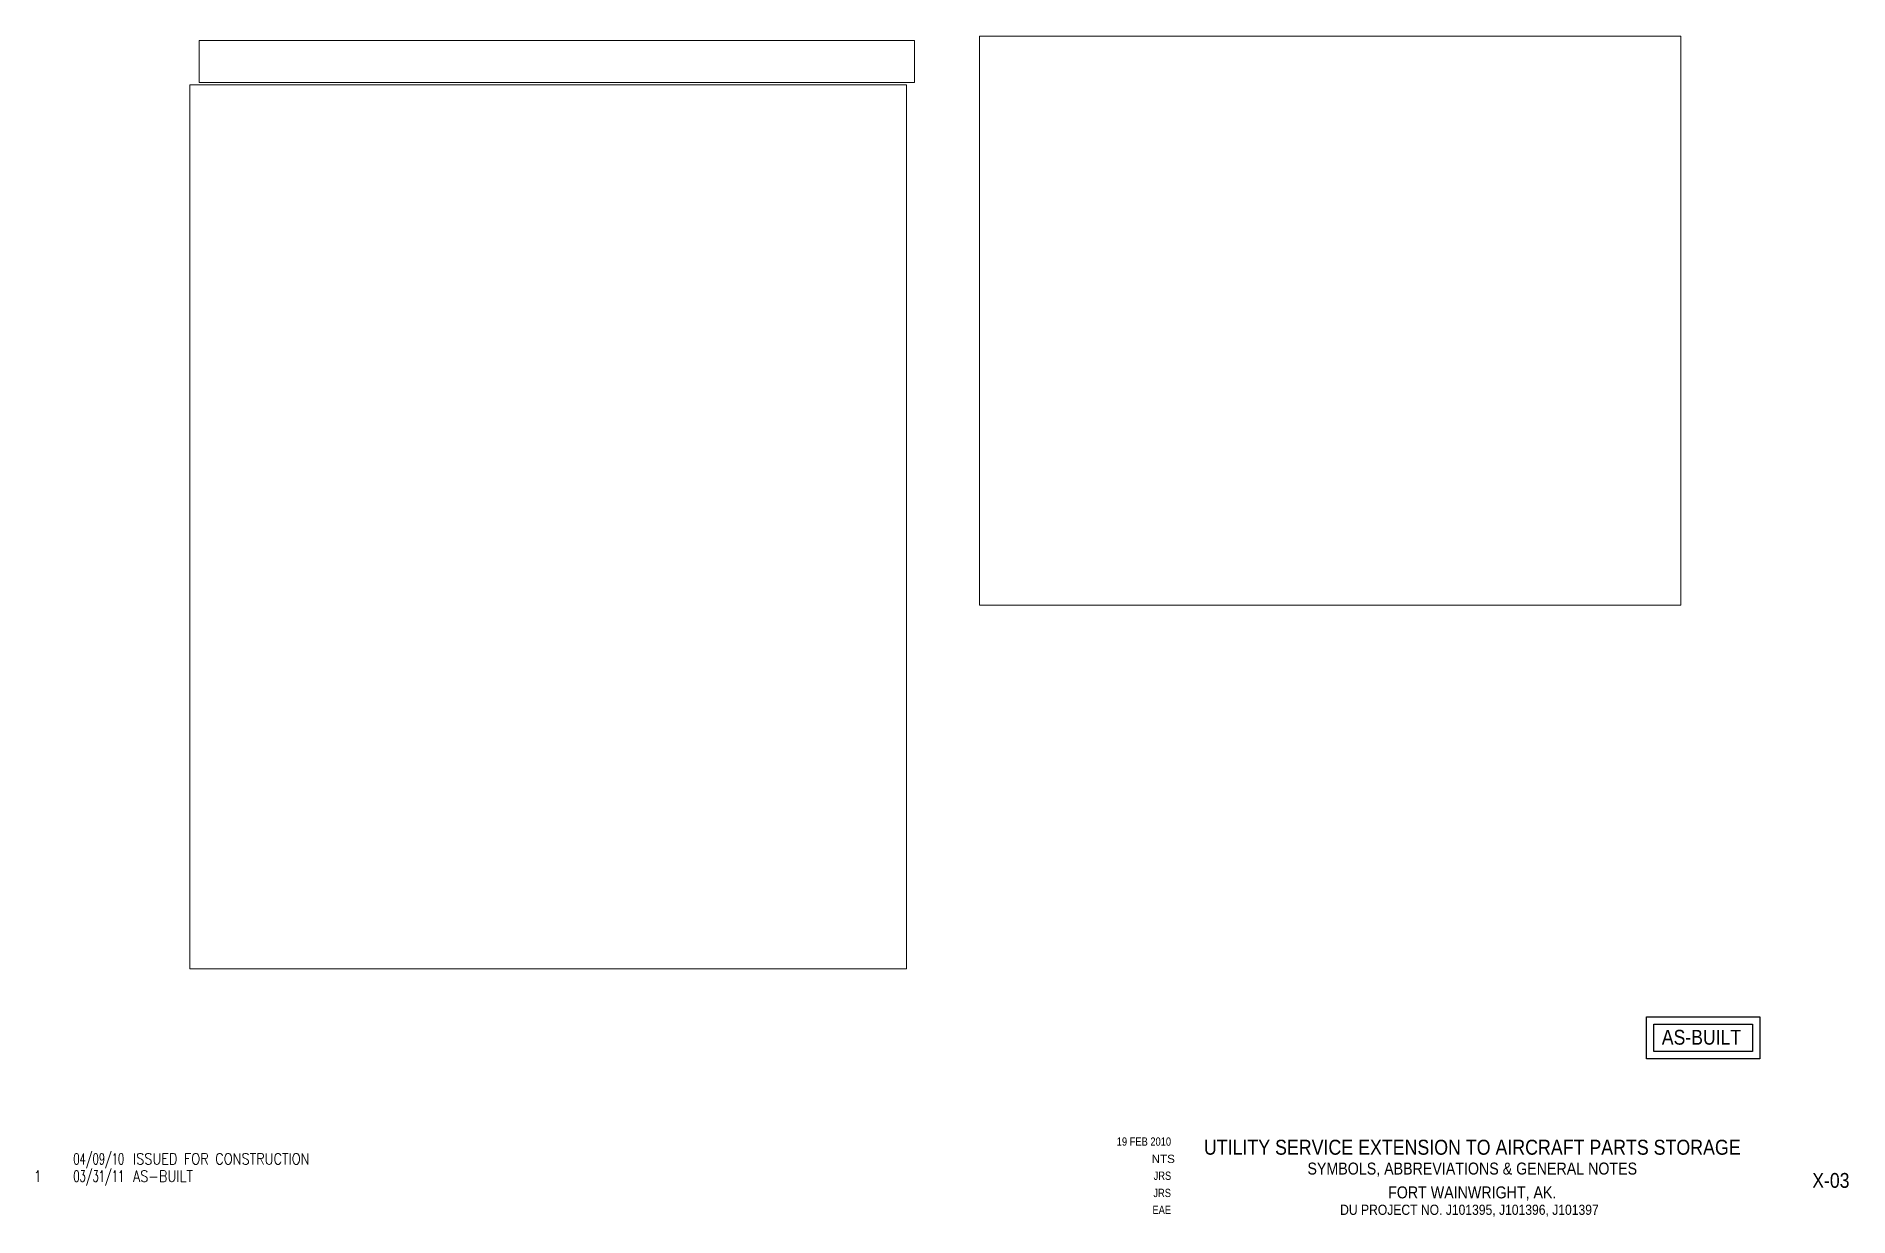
# Paper-space layout 'X-03' of a CAD drawing. Header units: inches. Extents: x 1.2 to 16.4, y 0.2 to 10.2.
import ezdxf
from ezdxf.enums import TextEntityAlignment as Align

# ---------------------------------------------------------------- set-up
doc = ezdxf.new("R2010")
doc.units = ezdxf.units.IN
doc.header["$MEASUREMENT"] = 0
doc.layers.get('Defpoints').update_dxf_attribs({"color": 251})
doc.layers.add('FH-TBINFO', color=51, linetype='Continuous', lineweight=13)
doc.styles.add('AR100', font='arial.ttf', dxfattribs={"width": 0.85})
doc.styles.add('PRB1', font='arial.ttf')
doc.styles.add('PRT1', font='arial.ttf', dxfattribs={"width": 0.77})
doc.styles.add('RomanS', font='romans.shx', dxfattribs={"width": 0.85})

# ---------------------------------------------------------------- blocks, each defined once
blk = doc.blocks.new('11x17 tb info_REV')
at = {"layer": 'FH-TBINFO', "width": 0.85}
for tag, height, style, p in [('REV1NO', 0.0938, 'RomanS', (1.176, 0.674)), ('REV1DATE', 0.0938, 'RomanS', (1.69, 0.674)), ('TITLE1', 0.126, 'PRT1', (13.268, 0.756)), ('REV2NO', 0.0938, 'RomanS', (1.176, 0.528)), ('REV2DATE', 0.0938, 'RomanS', (1.69, 0.528)), ('TITLE2', 0.101, 'PRT1', (13.268, 0.589)), ('REV3NO', 0.0938, 'RomanS', (1.176, 0.383)), ('REV3DATE', 0.0938, 'RomanS', (1.69, 0.383)), ('TITLE3', 0.101, 'PRT1', (13.268, 0.388)), ('DWGNO', 0.125, 'PRT1', (16.291, 0.477)), ('REV4NO', 0.0938, 'RomanS', (1.176, 0.237)), ('REV4DATE', 0.0938, 'RomanS', (1.69, 0.237)), ('TITLE4', 0.086, 'PRT1', (13.244, 0.249))]:
    blk.add_attdef(tag, text='', height=height, dxfattribs=dict(at, style=style)).set_placement(p, align=Align.CENTER)
at = {"layer": 'FH-TBINFO', "style": 'RomanS', "width": 0.85}
for tag, p in [('REV1DESC', (1.978, 0.674)), ('REV2DESC', (1.978, 0.528)), ('REV3DESC', (1.978, 0.383)), ('REV4DESC', (1.978, 0.237))]:
    blk.add_attdef(tag, p, '', height=0.0938, dxfattribs=at)
at = {"layer": 'FH-TBINFO', "style": 'PRB1', "width": 0.8}
for tag, p in [('DATE', (10.729, 0.832)), ('DESIGNED', (10.73, 0.544)), ('BY', (10.728, 0.399)), ('CHECKED', (10.729, 0.256))]:
    blk.add_attdef(tag, text='', height=0.0702, dxfattribs=at).set_placement(p, align=Align.RIGHT)
at = {"layer": 'FH-TBINFO', "style": 'PRB1'}
blk.add_attdef('DWGSCALE', text='', height=0.0702, dxfattribs=at).set_placement((10.761, 0.686), align=Align.RIGHT)
blk = doc.blocks.new('As-Built Stamp')
for points in [[(0.955, 0), (0, 0), (0, 0.355), (0.955, 0.355)], [(0.893, 0.062), (0.062, 0.062), (0.062, 0.293), (0.893, 0.293)]]:
    blk.add_lwpolyline(points, close=True)
at = {"insert": (0.13, 0.245), "char_height": 0.125, "attachment_point": 1, "style": 'AR100'}
blk.add_mtext_dynamic_manual_height_columns('AS-BUILT', width=1.39358, gutter_width=1, heights=[0], dxfattribs=at)

psp = doc.layouts.new('X-03')

# ---------------------------------------------------------------- block references
psp.add_blockref('As-Built Stamp', (14.736, 1.564))
ref = psp.add_blockref('11x17 tb info_REV', (0, 0))
ref.add_attrib('TITLE1', 'UTILITY SERVICE EXTENSION TO AIRCRAFT PARTS STORAGE', dxfattribs={"layer": 'FH-TBINFO', "height": 0.1263, "style": 'PRT1', "width": 0.85}).set_placement((13.268, 0.756), align=Align.CENTER)
ref.add_attrib('TITLE3', 'FORT WAINWRIGHT, AK.', dxfattribs={"layer": 'FH-TBINFO', "height": 0.101, "style": 'PRT1', "width": 0.85}).set_placement((13.268, 0.388), align=Align.CENTER)
ref.add_attrib('BY', 'JRS', dxfattribs={"layer": 'FH-TBINFO', "height": 0.0702, "style": 'PRB1', "width": 0.8}).set_placement((10.728, 0.399), align=Align.RIGHT)
ref.add_attrib('DESIGNED', 'JRS', dxfattribs={"layer": 'FH-TBINFO', "height": 0.0702, "style": 'PRB1', "width": 0.8}).set_placement((10.73, 0.544), align=Align.RIGHT)
ref.add_attrib('CHECKED', 'EAE', dxfattribs={"layer": 'FH-TBINFO', "height": 0.0702, "style": 'PRB1', "width": 0.8}).set_placement((10.729, 0.256), align=Align.RIGHT)
ref.add_attrib('DATE', '19 FEB 2010', dxfattribs={"layer": 'FH-TBINFO', "height": 0.0702, "style": 'PRB1', "width": 0.8}).set_placement((10.729, 0.832), align=Align.RIGHT)
ref.add_attrib('DWGSCALE', 'NTS', dxfattribs={"layer": 'FH-TBINFO', "height": 0.0702, "style": 'PRB1'}).set_placement((10.761, 0.686), align=Align.RIGHT)
ref.add_attrib('REV1DESC', 'ISSUED FOR CONSTRUCTION', (1.978, 0.674), dxfattribs={"layer": 'FH-TBINFO', "height": 0.09375, "style": 'RomanS', "width": 0.85})
ref.add_attrib('REV1DATE', '04/09/10', dxfattribs={"layer": 'FH-TBINFO', "height": 0.0938, "style": 'RomanS', "width": 0.65}).set_placement((1.69, 0.674), align=Align.CENTER)
ref.add_attrib('REV2NO', '1', dxfattribs={"layer": 'FH-TBINFO', "height": 0.0938, "style": 'RomanS', "width": 0.85}).set_placement((1.176, 0.528), align=Align.CENTER)
ref.add_attrib('REV2DATE', '03/31/11', dxfattribs={"layer": 'FH-TBINFO', "height": 0.0938, "style": 'RomanS', "width": 0.65}).set_placement((1.69, 0.528), align=Align.CENTER)
ref.add_attrib('REV2DESC', 'AS-BUILT', (1.978, 0.528), dxfattribs={"layer": 'FH-TBINFO', "height": 0.0938, "style": 'RomanS', "width": 0.85})
ref.add_attrib('DWGNO', 'X-03', dxfattribs={"layer": 'FH-TBINFO', "height": 0.125, "style": 'PRT1', "width": 0.85}).set_placement((16.291, 0.477), align=Align.CENTER)
ref.add_attrib('TITLE4', 'DU PROJECT NO. J101395, J101396, J101397', dxfattribs={"layer": 'FH-TBINFO', "height": 0.086, "style": 'PRT1', "width": 0.85}).set_placement((13.244, 0.249), align=Align.CENTER)
ref.add_attrib('TITLE2', 'SYMBOLS, ABBREVIATIONS & GENERAL NOTES', dxfattribs={"layer": 'FH-TBINFO', "height": 0.101, "style": 'PRT1', "width": 0.85}).set_placement((13.268, 0.589), align=Align.CENTER)

# ---------------------------------------------------------------- viewports
at = {"layer": 'Defpoints'}
for center, size, view_center_point, view_height, status in [((5.551, 9.973), (6.032, 0.355941), (1259.505, 524.458), 22.780244, 4), ((12.07, 7.788), (5.914, 4.79637), (1255.648, -217.02), 306.96798, 3)]:
    psp.add_viewport(center=center, size=size, view_center_point=view_center_point, view_height=view_height, status=status, dxfattribs=at)
psp.add_viewport(center=(5.479, 6.05), size=(6.042, 7.4543), view_center_point=(1258.56, 203.988), view_height=477.0769, dxfattribs=at)

doc.saveas('drawing.dxf')
